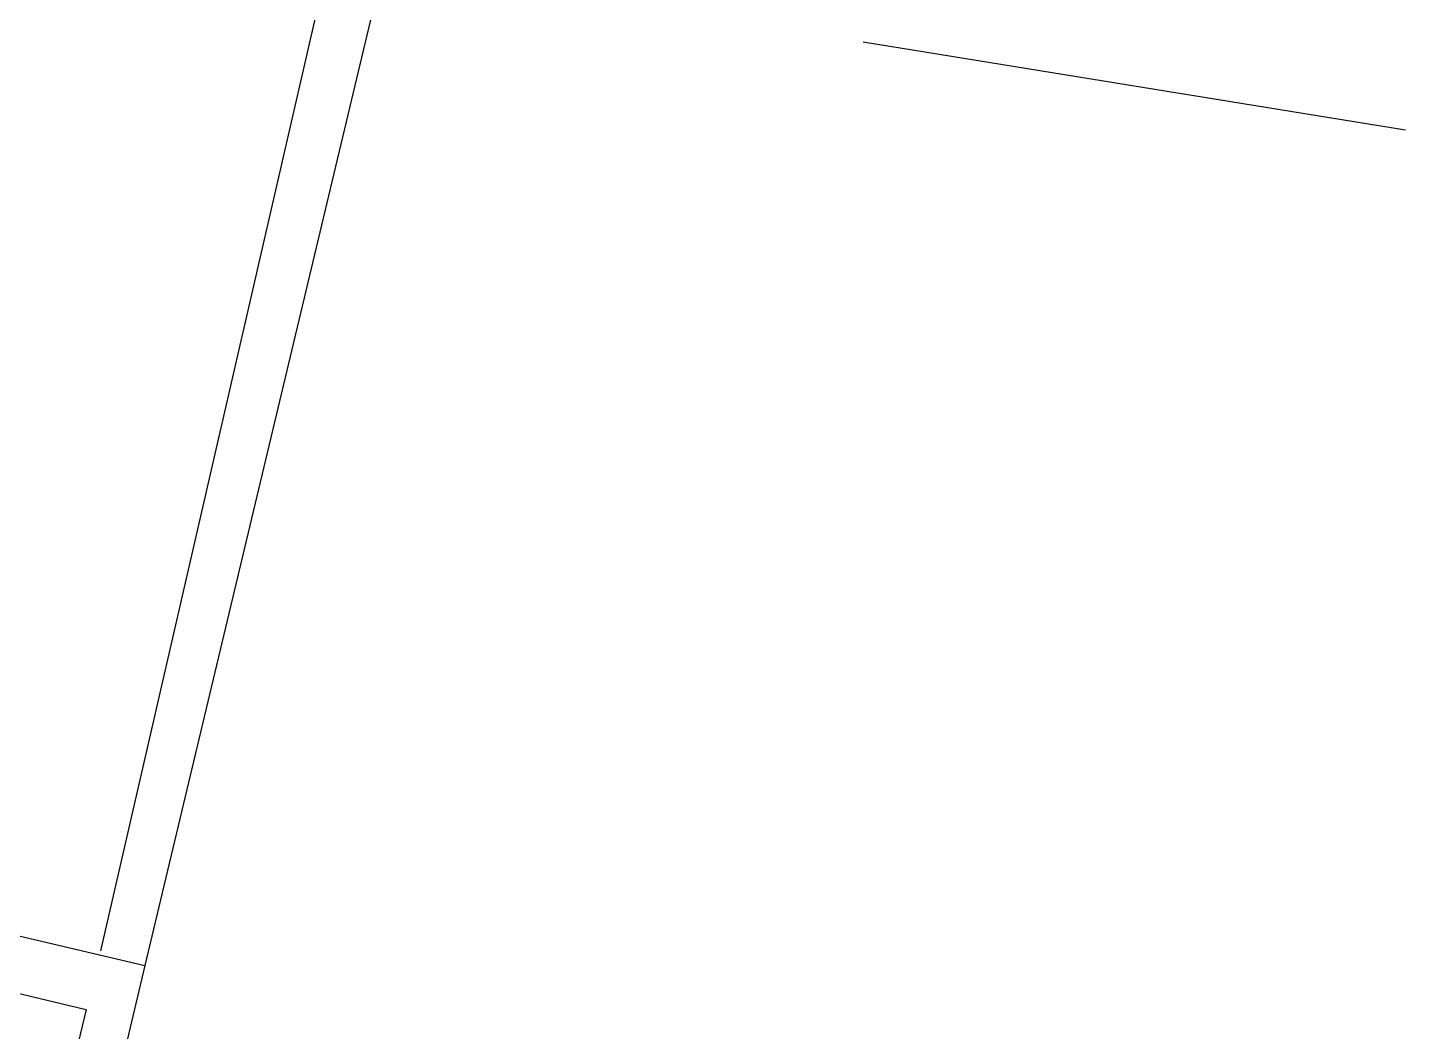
# Model space of a CAD drawing. Header units: feet. Extents: x -84 to 198, y -22 to 181.
# Drawn here: x 103.013 to 104.267, y 151.184 to 152.098 of the extents above; entities that cross this region are included whole.
import ezdxf

# ---------------------------------------------------------------- set-up
doc = ezdxf.new("R2010")
doc.units = ezdxf.units.FT
doc.layers.add('A-LINEA', color=7, linetype='CONTINUOUS')

msp = doc.modelspace()

# ---------------------------------------------------------------- linework, layer by layer
at = {"layer": 'A-LINEA'}
for p, q in [((103.08, 151.2578), (103.3467, 152.4178)), ((103.4, 152.4178), (103.12, 151.2444)), ((104.2667, 152.0044), (103.7733, 152.0844)), ((104.2667, 152.0044), (103.7733, 152.0844))]:
    msp.add_line(p, q, dxfattribs=at)
for points in [[(100.5733, 151.8444), (103.12, 151.2444), (102.2267, 147.4711), (99.68, 148.0844), (100.5733, 151.8444)], [(100.6133, 151.7911), (103.0667, 151.2044), (102.1867, 147.5378), (99.7467, 148.1244), (100.6133, 151.7911)]]:
    msp.add_lwpolyline(points, dxfattribs=at)

doc.saveas('drawing.dxf')
